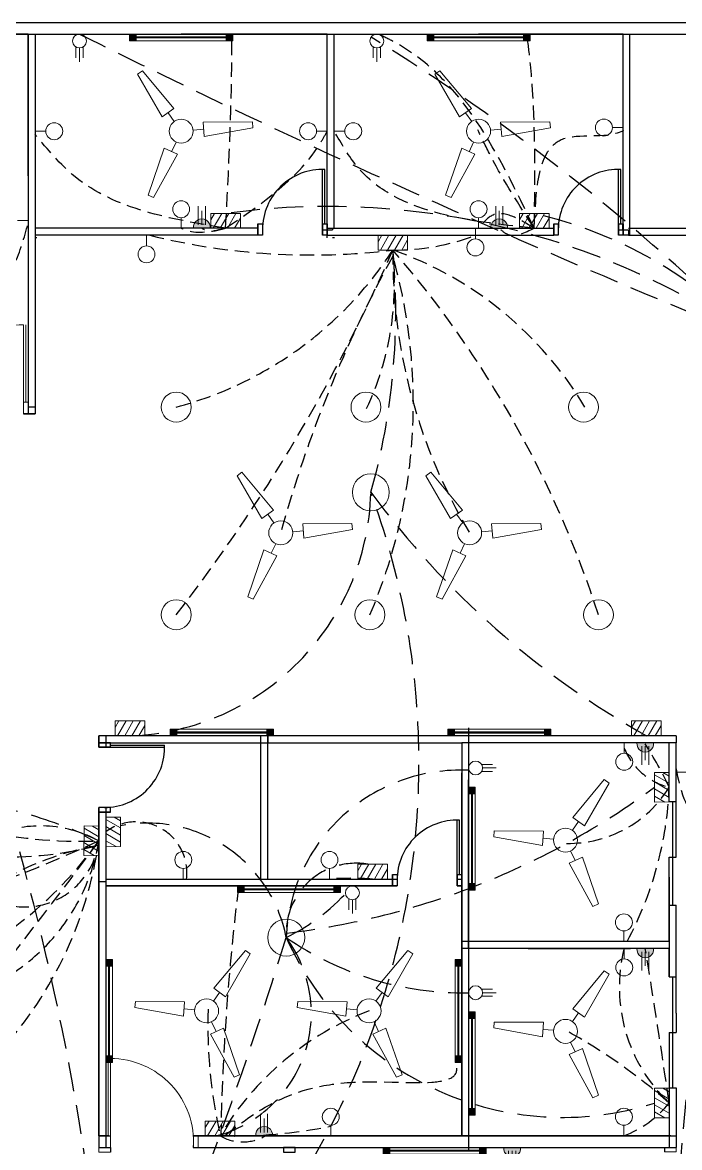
# Model space of a CAD drawing. Header units: inches. Extents: x 35258 to 134537, y 25067 to 83300.
# Drawn here: x 68999.9 to 69284.2, y 39035.8 to 39522.6 of the extents above; entities that cross this region are included whole.
import ezdxf

# ---------------------------------------------------------------- set-up
doc = ezdxf.new("R2010")
doc.units = ezdxf.units.IN
doc.header["$LTSCALE"] = 5
doc.header["$MEASUREMENT"] = 0
doc.linetypes.add('HIDDEN', pattern=[0.375, 0.25, -0.125])
for name, color, linetype in [('belkuni', 7, 'Continuous'), ('door', 60, 'Continuous'), ('Furniture_1', 34, 'Continuous')]:
    doc.layers.add(name, color=color, linetype=linetype)
for name, color, linetype, lineweight in [('E. Fixture', 6, 'Continuous', 20), ('G-FIX', 4, 'Continuous', 9), ('HATCH', 251, 'Continuous', 5)]:
    doc.layers.add(name, color=color, linetype=linetype, lineweight=lineweight)

# ---------------------------------------------------------------- blocks, each defined once
blk = doc.blocks.new('oo')
at = {"layer": 'E. Fixture', "lineweight": 15}
for p, q in [((755.2265564501672, 589.0984068058151), (809.1816122235127, 589.0984068058151)), ((755.2265564501672, 589.0317345255226), (809.1816122235127, 589.0317345255226)), ((755.2265564501672, 588.9650622452373), (809.1816122235127, 588.9650622452373)), ((755.2265564501672, 588.8983899649593), (809.1816122235127, 588.8983899649593)), ((755.2265564501672, 588.7650454043887), (809.1816122235127, 588.7650454043887)), ((755.2265564501672, 588.6317008438182), (809.1816122235127, 588.6317008438255)), ((755.2265564501672, 588.5650285635329), (809.1816122235127, 588.5650285635329)), ((755.2265564501672, 588.4983562832476), (809.1816122235127, 588.4983562832476)), ((755.2265564501672, 588.4316840029696), (809.1816122235127, 588.4316840029696)), ((755.2265564501672, 588.4316840029696), (809.1816122235127, 588.4316840029696))]:
    blk.add_line(p, q, dxfattribs=at)
at = {"layer": 'E. Fixture', "color": 5, "lineweight": 15}
blk.add_lwpolyline([(751.2262196331089, 590.7652138129179), (813.181949040571, 590.7652138129179), (813.181949040571, 586.7648769958596), (751.2262196331089, 586.7648769958596), (751.2262196331089, 590.7652138129179)], dxfattribs=at)
at = {"layer": 'HATCH', "lineweight": 15}
for points in [[(751.2262196331089, 590.7652138129179), (755.2265564501818, 590.7652138129179), (755.2265564501818, 586.7648769958596), (751.2262196331089, 586.7648769958596)], [(751.5595810345208, 590.431852411506), (754.8931950487408, 590.431852411506), (754.8931950487408, 587.0982383972787), (751.5595810345208, 587.0982383972787)], [(751.8929424359326, 590.0984910100724), (754.5598336473145, 590.0984910100724), (754.5598336473145, 587.4315997987051), (751.8929424359326, 587.4315997987051)], [(752.226303837359, 589.7651296086606), (754.2264722458881, 589.7651296086606), (754.2264722458881, 587.7649612001169), (752.226303837359, 587.7649612001169)], [(752.5596652387853, 589.4317682072342), (753.8931108444763, 589.4317682072342), (753.8931108444763, 588.0983226015505), (752.5596652387853, 588.0983226015505)], [(752.8930266402263, 589.0984068058078), (753.5597494430644, 589.0984068058078), (753.5597494430644, 588.4316840029696), (752.8930266402263, 588.4316840029696)], [(813.181949040571, 590.7652138129179), (809.1816122235273, 590.7652138129179), (809.1816122235273, 586.7648769958596), (813.181949040571, 586.7648769958596)], [(812.8485876391592, 590.431852411506), (809.5149736249391, 590.431852411506), (809.5149736249391, 587.0982383972787), (812.8485876391592, 587.0982383972787)], [(812.5152262377474, 590.0984910100797), (809.8483350263509, 590.0984910100797), (809.8483350263509, 587.4315997987051), (812.5152262377474, 587.4315997987051)], [(812.181864836321, 589.7651296086606), (810.1816964277773, 589.7651296086606), (810.1816964277773, 587.7649612001169), (812.181864836321, 587.7649612001169)], [(811.8485034348946, 589.4317682072342), (810.5150578292037, 589.4317682072342), (810.5150578292037, 588.0983226015505), (811.8485034348946, 588.0983226015505)], [(811.5151420334828, 589.0984068058078), (810.8484192306155, 589.0984068058078), (810.8484192306155, 588.4316840029696), (811.5151420334828, 588.4316840029696)]]:
    blk.add_lwpolyline(points, close=True, dxfattribs=at)
blk = doc.blocks.new('05')
at = {"layer": 'E. Fixture'}
blk.add_hatch(color=256, dxfattribs=at).paths.add_polyline_path([(27124.32238466969, -3822.558064193767), (27124.32238466969, -3814.558064193769, 1.138441978113043)])
for p, q in [((27122.65102251557, -3816.832463298529), (27113.66786581746, -3816.832463298529)), ((27124.32238466969, -3822.558064193769), (27124.32238466969, -3814.558064193769)), ((27122.65102251557, -3820.283665089007), (27113.66786581746, -3820.283665089007)), ((27122.65102251557, -3818.558064193768), (27115.97039609485, -3818.558064193768))]:
    blk.add_line(p, q, dxfattribs=at)
blk.add_arc((27123.80228765426, -3818.558064193768), 4.033670897018604, 82.59172132670682, 277.4082786732857, dxfattribs=at)
blk = doc.blocks.new('S')
at = {"layer": 'E. Fixture'}
for p, q in [((27102.46766870946, -3564.51721088822), (27101.3704911174, -3580.674144426191)), ((27104.43619659863, -3564.487638738226), (27102.46766870946, -3564.51721088822)), ((27104.43619659863, -3564.487638738226), (27106.11614945854, -3580.634012478612)), ((27106.11614945854, -3580.634012478612), (27101.3704911174, -3580.674144426191)), ((27103.45193265404, -3584.143939886686), (27103.45193265404, -3580.6565425896)), ((27082.53971910421, -3599.018453666567), (27095.8245486937, -3589.688880827792)), ((27095.8245486937, -3589.688880827792), (27098.17042964658, -3593.814377915289)), ((27100.04195762664, -3590.050189886686), (27097.02158423842, -3591.794003275429)), ((27106.86190768145, -3590.050189886686), (27109.88228106967, -3591.794003275431)), ((27111.07931661439, -3589.688880827792), (27108.73343566151, -3593.814377915289)), ((27124.36414620388, -3599.018453666567), (27111.07931661439, -3589.688880827792)), ((27083.52409410421, -3600.723441180266), (27098.17042964658, -3593.814377915289)), ((27123.37977120388, -3600.723441180266), (27108.73343566151, -3593.814377915289)), ((27082.53971910421, -3599.018453666567), (27083.52409410421, -3600.723441180266)), ((27124.36414620388, -3599.018453666567), (27123.37977120388, -3600.723441180266))]:
    blk.add_line(p, q, dxfattribs=at)
blk.add_circle((27103.45193265404, -3588.081439886686), 3.9375, dxfattribs=at)

msp = doc.modelspace()

# ---------------------------------------------------------------- hatches: boundary and pattern name
at = {"layer": 'E. Fixture', "lineweight": 5}
h = msp.add_hatch(dxfattribs=at)
h.set_pattern_fill('ANSI31', color=256, scale=21.33512969102594, angle=15, style=0)
h.set_pattern_definition([(59.99999999999999, (12416.19522084588, 45384.17936750391), (-2.309595538183013, 1.333445605689122), [])])
h.paths.add_polyline_path([(69081.43646949469, 39433.54690501166), (69094.2375473093, 39433.54690501166), (69094.2375473093, 39439.94744391897), (69081.43646949469, 39439.94744391897)])
h = msp.add_hatch(dxfattribs=at)
h.set_pattern_fill('ANSI31', color=256, scale=21.33512969102594, angle=15, style=0)
h.set_pattern_definition([(59.99999999999999, (12549.7554918329, 45384.17936750392), (-2.309595538183013, 1.333445605689122), [])])
h.paths.add_polyline_path([(69214.99674048171, 39433.54690501167), (69227.79781829633, 39433.54690501167), (69227.79781829633, 39439.94744391898), (69214.99674048171, 39439.94744391898)])
h = msp.add_hatch(dxfattribs=at)
h.set_pattern_fill('ANSI31', color=256, scale=21.33512969102594, angle=15, style=0)
h.set_pattern_definition([(59.99999999999999, (12488.55608047194, 45374.77882859662), (-2.309595538183013, 1.333445605689122), [])])
h.paths.add_polyline_path([(69153.79732912075, 39424.14636610437), (69166.59840693536, 39424.14636610437), (69166.59840693536, 39430.54690501167), (69153.79732912075, 39430.54690501167)])
h = msp.add_hatch(dxfattribs=at)
h.set_pattern_fill('ANSI31', color=256, scale=21.33512969102594, angle=15, style=0)
h.set_pattern_definition([(59.99999999999999, (12374.82517718433, 45164.58268708819), (-2.309595538183013, 1.333445605689122), [])])
h.paths.add_polyline_path([(69040.06642583314, 39213.95022459594), (69052.86750364775, 39213.95022459594), (69052.86750364775, 39220.35076350324), (69040.06642583314, 39220.35076350324)])
h = msp.add_hatch(dxfattribs=at)
h.set_pattern_fill('ANSI31', color=256, scale=21.33512969102594, angle=15, style=0)
h.set_pattern_definition([(59.99999999999999, (12598.29439753641, 45164.58268708816), (-2.309595538183013, 1.333445605689122), [])])
h.paths.add_polyline_path([(69263.53564618522, 39213.95022459592), (69276.33672399983, 39213.95022459592), (69276.33672399983, 39220.35076350322), (69263.53564618522, 39220.35076350322)])
h = msp.add_hatch(dxfattribs=at)
h.set_pattern_fill('ANSI31', color=256, scale=21.33512969102594, angle=-74.86885939387574, style=0)
h.set_pattern_definition([(330.1311406061243, (75094.30980272785, 95876.79639908788), (1.328155833565697, 2.312641523256883), [])])
h.paths.add_polyline_path([(69273.39022182462, 39198.08357227879), (69273.41952135859, 39185.28252799509), (69279.82004350044, 39185.29717776208), (69279.79074396649, 39198.09822204578)])
h = msp.add_hatch(dxfattribs=at)
h.set_pattern_fill('ANSI31', color=256, scale=21.33512969102594, angle=-75.8413671594328, style=0)
h.set_pattern_definition([(329.1586328405672, (75808.69956334961, 95746.69093320286), (1.367216167762004, 2.289766076248115), [])])
h.paths.add_polyline_path([(69026.63064666845, 39174.93885073131), (69026.44267436946, 39162.13915309305), (69032.84252318859, 39162.04516694356), (69033.03049548758, 39174.84486458182)])
h = msp.add_hatch(dxfattribs=at)
h.set_pattern_fill('ANSI31', color=256, scale=21.33512969102594, angle=-74.86885939387574, style=0)
h.set_pattern_definition([(330.1311406061243, (74856.84144047476, 95857.47375936579), (1.328155833565697, 2.312641523256883), [])])
h.paths.add_polyline_path([(69035.92185957154, 39178.7609325567), (69035.9511591055, 39165.959888273), (69042.35168124735, 39165.97453803999), (69042.3223817134, 39178.77558232369)])
h = msp.add_hatch(dxfattribs=at)
h.set_pattern_fill('ANSI31', color=256, scale=21.33512969102594, angle=15, style=0)
h.set_pattern_definition([(59.99999999999999, (12479.80371721937, 45102.59839112157), (-2.309595538183013, 1.333445605689122), [])])
h.paths.add_polyline_path([(69145.04496586818, 39151.96592862932), (69157.84604368279, 39151.96592862932), (69157.84604368279, 39158.36646753663), (69145.04496586818, 39158.36646753663)])
h = msp.add_hatch(dxfattribs=at)
h.set_pattern_fill('ANSI31', color=256, scale=21.33512969102594, angle=-74.86885939387574, style=0)
h.set_pattern_definition([(330.1311406061243, (75094.30980272785, 95740.11325678517), (1.328155833565697, 2.312641523256883), [])])
h.paths.add_polyline_path([(69273.39022182462, 39061.40042997608), (69273.41952135859, 39048.59938569238), (69279.82004350044, 39048.61403545937), (69279.79074396649, 39061.41507974307)])
h = msp.add_hatch(dxfattribs=at)
h.set_pattern_fill('ANSI31', color=256, scale=21.33512969102594, angle=15, style=0)
h.set_pattern_definition([(59.99999999999999, (12413.79026688109, 44991.44090259498), (-2.309595538183013, 1.333445605689122), [])])
h.paths.add_polyline_path([(69079.0315155299, 39040.80844010273), (69091.83259334452, 39040.80844010273), (69091.83259334452, 39047.20897901004), (69079.0315155299, 39047.20897901004)])

# ---------------------------------------------------------------- linework, layer by layer
for p, q in [((68789.64558022647, 39522.60767888736), (69527.96405680342, 39522.60767888736)), ((68794.64558022647, 39517.60767888736), (69527.96405680341, 39517.60767888736)), ((68882.10005558976, 39517.60767888736), (69002.37426441397, 39517.60767888736)), ((69002.37426441397, 39517.60767888736), (68942.23716000187, 39517.60767888736)), ((69002.37426441397, 39517.60767888736), (69002.37426441399, 39396.2706447266)), ((69002.3742644148, 39456.18961289829), (69002.3742644148, 39517.60767888736)), ((69002.37426441397, 39517.60767888736), (69002.37426441399, 39396.2706447266)), ((69005.37426441397, 39517.60767888736), (69005.37426441397, 39394.18373426231)), ((69005.37426441397, 39517.60767888736), (69005.37426441397, 39394.18373426231)), ((69005.37426441397, 39517.60767888736), (69131.80077276498, 39517.60767888736)), ((69131.80077276498, 39517.60767888736), (69068.58751858948, 39517.60767888736)), ((69131.80077276498, 39433.54690501167), (69131.80077276498, 39517.60767888736)), ((69131.80077276498, 39433.54690501167), (69131.80077276498, 39517.60767888736)), ((69134.80077276498, 39433.54690501167), (69134.80077276498, 39517.60767888736)), ((69134.80077276498, 39433.54690501167), (69134.80077276498, 39517.60767888736)), ((69134.80077276498, 39517.60767888736), (69259.79783293552, 39517.60767888736)), ((69259.79783293552, 39517.60767888736), (69197.29930285025, 39517.60767888736)), ((69259.79783293552, 39430.5570276814), (69259.79783293552, 39517.60767888736)), ((69259.79783293552, 39430.5570276814), (69259.79783293552, 39517.60767888736)), ((69262.79783293552, 39430.5570276814), (69262.79783293552, 39517.60767888736)), ((69262.79783293552, 39430.5570276814), (69262.79783293552, 39517.60767888736)), ((69101.80077276498, 39433.54690501166), (69005.37426441397, 39433.54690501166)), ((69101.80077276498, 39433.54690501166), (69005.37426441397, 39433.54690501166)), ((69131.80077276748, 39433.54690501167), (69229.79792314969, 39433.54690501167)), ((69131.80077276748, 39433.54690501167), (69229.79792314969, 39433.54690501167)), ((69262.15129708411, 39433.56733077946), (69306.98486423495, 39433.56733077945)), ((69262.15129708411, 39433.56733077946), (69306.98486423495, 39433.56733077945)), ((69101.80077276498, 39430.54690501166), (69005.37426441397, 39430.54690501166)), ((69101.80077276498, 39430.54690501166), (69005.37426441397, 39430.54690501166)), ((69131.80077276748, 39430.54690501167), (69229.79792314969, 39430.54690501167)), ((69131.80077276748, 39430.54690501167), (69229.79792314969, 39430.54690501167)), ((69262.15129708411, 39430.56733077946), (69308.98486423495, 39430.56733077946)), ((69262.15129708411, 39430.56733077946), (69308.98486423495, 39430.56733077946)), ((69002.37426441399, 39396.2706447266), (69002.37426441399, 39353.2706447266)), ((69005.37426441397, 39394.18373426231), (69005.37426441396, 39353.27064472661)), ((69002.37426441399, 39356.2706447266), (69005.37426441397, 39356.2706447266)), ((69002.37426441399, 39356.2706447266), (69005.37426441397, 39356.2706447266)), ((69000.37426441399, 39353.27064472661), (69005.37426441396, 39353.27064472661)), ((69005.37426441397, 39353.27064472661), (69000.37426441399, 39353.27064472661)), ((69000.37426441399, 39353.2706447266), (69005.37426441397, 39353.2706447266)), ((69005.37426441397, 39353.27064472661), (69000.37426441399, 39353.27064472661)), ((69000.37426441399, 39353.27064472661), (69005.37426441396, 39353.27064472661)), ((69000.37426441399, 39353.2706447266), (69005.37426441397, 39353.2706447266)), ((69032.93650933845, 39208.95022459592), (69032.93650933845, 39213.95022459593)), ((69032.93650933845, 39213.95022459593), (69032.93650933845, 39208.95022459592)), ((69190.00258354668, 39213.95022459593), (69032.93650933844, 39213.95022459593)), ((69035.93650933845, 39213.95022459593), (69035.93650933845, 39208.95022459592)), ((69103.06560361083, 39151.96592862934), (69103.06560361083, 39213.95022459593)), ((69106.06560361083, 39213.95022459593), (69103.06560361083, 39213.95022459593)), ((69106.06560361083, 39151.96592862934), (69106.06560361083, 39213.95022459593)), ((69106.06560361083, 39213.95022459593), (69106.06560361083, 39210.95022459593)), ((69282.8053937334, 39213.95022459592), (69190.00258354668, 39213.95022459593)), ((69193.00258354668, 39217.42622676811), (69193.00258354671, 39121.37933234939)), ((69206.33196918192, 39213.95022459592), (69206.33196918192, 39213.95022459592)), ((69239.05924190918, 39213.95022459592), (69239.05924190918, 39213.95022459592)), ((69282.8053937334, 39213.95022459592), (69282.8053937334, 39210.95022459592)), ((69032.93650933844, 39210.95022459592), (69190.00258354667, 39210.95022459592)), ((69032.93650933845, 39210.95022459592), (69032.93650933845, 39208.95022459592)), ((69032.93650933845, 39210.95022459592), (69032.93650933845, 39208.95022459592)), ((69263.08531337383, 39210.95022459592), (69190.00258354668, 39210.95022459592)), ((69282.8053937334, 39210.95022459592), (69190.00258354667, 39210.95022459592)), ((69190.00258354671, 39210.95022459592), (69190.0025835467, 39040.80844010267)), ((69193.00258354671, 39210.95022459592), (69193.00258354671, 39040.80844010267)), ((69193.00258354668, 39210.95022459586), (69193.00258354668, 39207.95022459584)), ((69279.8053937334, 39185.44719499496), (69279.8053937334, 39210.95022459592)), ((69282.8053937334, 39185.44719499496), (69282.8053937334, 39210.95022459592)), ((69193.00258354671, 39207.95022459585), (69193.00258354671, 39034.80844010293)), ((69190.00258354671, 39124.94618512827), (69190.00258354671, 39197.94820486202)), ((69193.00258354671, 39121.9461851282), (69193.00258354671, 39194.94820486195)), ((69279.8053937334, 39185.44719499496), (69279.8053937334, 39197.94820486201)), ((69279.8053937334, 39185.44719499496), (69282.8053937334, 39185.44719499496)), ((69279.8053937334, 39185.44719499496), (69282.8053937334, 39185.44719499496)), ((69281.3053937334, 39161.44719499496), (69281.3053937334, 39185.44719499496)), ((69282.8053937334, 39161.44719499496), (69282.8053937334, 39185.44719499496)), ((69032.93650933844, 39040.80844010266), (69032.93650933845, 39182.95022459592)), ((69032.93650933845, 39182.95022459592), (69032.93650933844, 39040.80844010266)), ((69032.93650933845, 39182.95022459592), (69032.93650933845, 39153.9398069786)), ((69035.93650933845, 39182.95503273281), (69035.93650933844, 39040.80844010266)), ((69035.93650933845, 39182.95503273281), (69035.93650933845, 39182.95022459592)), ((69035.93650933845, 39182.95022459592), (69035.93650933845, 39182.95503273281)), ((69035.93650933845, 39182.95503273281), (69035.93650933845, 39182.95022459592)), ((69035.93650933847, 39180.95022459592), (69035.93650933845, 39153.9398069786)), ((69190.0025835467, 39170.34218073714), (69190.0025835467, 39148.96592862932)), ((69279.8053937334, 39124.9461851279), (69279.8053937334, 39161.44719499497)), ((69279.8053937334, 39161.44719499496), (69282.8053937334, 39161.44719499496)), ((69281.3053937334, 39140.70920905941), (69281.3053937334, 39161.44719499496)), ((69032.93650933845, 39153.9398069786), (69032.93650933843, 39150.93980697962)), ((69032.93650933843, 39150.93980697962), (69035.93643161055, 39150.93980697961)), ((69035.93650933844, 39151.96592862935), (69162.00739168358, 39151.96592862933)), ((69105.5481081834, 39151.96592862932), (69160.00258354671, 39151.96592862932)), ((69162.0025835467, 39151.96592862932), (69162.00739168358, 39151.96592862932)), ((69188.00258354671, 39151.96592862933), (69190.0025835467, 39151.96592862933)), ((69279.8053937334, 39152.73641010868), (69279.8053937334, 39109.59222575436)), ((69115.22765973731, 39148.96592862935), (69035.93650933844, 39148.96592862935)), ((69035.93650933844, 39148.96592862935), (69162.0025835467, 39148.96592862933)), ((69035.93650933844, 39148.96592862935), (69035.93650933869, 39040.80844010266)), ((69162.0025835467, 39148.96592862932), (69105.5481081834, 39148.96592862932)), ((69105.5481081834, 39148.96592862932), (69162.0025835467, 39148.96592862932)), ((69188.00258354671, 39148.96592862932), (69190.0025835467, 39148.96592862933)), ((69190.0025835467, 39040.80844010293), (69190.00258354671, 39148.96592862932)), ((69279.8053937334, 39140.70920905941), (69282.8053937334, 39140.70920905941)), ((69282.8053937334, 39093.95022459592), (69282.8053937334, 39140.70920905941)), ((69279.8053937334, 39124.9461851279), (69190.00258354671, 39124.9461851282)), ((69279.8053937334, 39121.9461851279), (69190.00258354671, 39121.94618512821)), ((69218.72255756188, 39121.9461851279), (69263.08531337383, 39121.9461851279)), ((69279.8053937334, 39109.59222575436), (69279.8053937334, 39121.9461851279)), ((69193.0025835467, 39113.68675656636), (69193.0025835467, 39110.68675656634)), ((69279.8053937334, 39109.59222575436), (69282.8053937334, 39109.59222575436)), ((69279.8053937334, 39109.59222575436), (69282.8053937334, 39109.59222575436)), ((69281.3053937334, 39085.59222575436), (69281.3053937334, 39109.59222575436)), ((69282.8053937334, 39093.95022459592), (69282.8053937334, 39085.59222575436)), ((69279.8053937334, 39085.59222575436), (69279.8053937334, 39035.80844010266)), ((69279.8053937334, 39085.59222575436), (69279.8053937334, 39040.80844010264)), ((69279.8053937334, 39085.59222575436), (69282.8053937334, 39085.59222575436)), ((69281.3053937334, 39061.59222575436), (69281.3053937334, 39085.59222575436)), ((69035.9365093387, 39078.8084401987), (69035.9365093387, 39035.8084401987)), ((69279.8053937334, 39061.59222575436), (69282.8053937334, 39061.59222575436)), ((69282.8053937334, 39061.59222575436), (69282.8053937334, 39040.80844010264)), ((69032.93650933844, 39040.80844010266), (69032.93650933844, 39035.8084401987)), ((69037.21268886932, 39040.80844010266), (69032.93650933844, 39040.80844010266)), ((69032.93650933844, 39040.80844010266), (69037.9365093387, 39040.80844010266)), ((69035.93650933844, 39040.80844010266), (69037.9365093387, 39040.80844010266)), ((69035.93650933869, 39040.80844010266), (69037.9365093387, 39040.80844010266)), ((69037.21268886932, 39040.80844010266), (69037.9365093387, 39040.80844010266)), ((69280.5106281862, 39040.80844010267), (69073.8495988811, 39040.80844010266)), ((69073.84959888109, 39040.80844010272), (69190.0025835467, 39040.80844010293)), ((69073.84959888109, 39040.80844010272), (69190.0025835467, 39040.80844010293)), ((69073.8495988811, 39040.80844010266), (69282.8053937334, 39040.80844010267)), ((69073.8495988811, 39040.80844010266), (69282.8053937334, 39040.80844010266)), ((69073.9365093387, 39038.80844019869), (69073.93303694902, 39038.80844019869)), ((69073.9365093387, 39038.80844019869), (69073.933036949, 39038.80844019869)), ((69279.8053937334, 39040.80844010264), (69170.87742372739, 39040.808440103)), ((69279.8053937334, 39040.80844010264), (69279.8053937334, 39035.80844010264)), ((69282.8053937334, 39040.80844010267), (69282.8053937334, 39035.8437470899)), ((69282.8053937334, 39040.80844010264), (69282.8053937334, 39035.80844010264)), ((69032.93650933844, 39035.8084401987), (69037.9365093387, 39035.80914670706)), ((69034.93650933844, 39035.7980914167), (69034.93650933844, 39035.8084401987)), ((69034.93650933844, 39035.8084401987), (69034.93650933844, 39035.7980914167)), ((69037.93650933844, 39035.8084401987), (69037.93650933844, 39033.8084401987)), ((69073.8500008468, 39035.81422134346), (69282.8053937334, 39035.8437470899)), ((69112.89435416448, 39035.81973837588), (69112.89435416448, 39033.81973837588)), ((69112.89435416448, 39035.81973837588), (69112.89435416448, 39033.81973837588)), ((69112.89435416448, 39035.79374957298), (69277.8046575338, 39035.76142959965)), ((69277.8053937334, 39035.8437470899), (69277.8053937334, 39033.8437470899)), ((69280.8053937334, 39035.8333983079), (69280.8053937334, 39035.8437470899)), ((69280.8053937334, 39035.8437470899), (69280.8053937334, 39035.8333983079))]:
    msp.add_line(p, q)
at = {"color": 40, "linetype": 'HIDDEN', "ltscale": 10, "true_color": 0xf8d731}
for centre, radius, start, end in [((70919.65298493595, 43326.65936843304), 4254.441908771324, 243.5484969508967, 247.8568136086153), ((68663.89999644064, 38728.84170506155), 925.8365373298864, 45.21901709291026, 58.27153358937134), ((69132.14399051208, 39117.65122686864), 325.3274660873659, 55.57550653002462, 97.82755024783496), ((69178.96626506552, 39255.45943716991), 189.3045578127546, 43.59881026613498, 77.04759748133426), ((68873.36212251669, 39397.35875385266), 288.0838785130651, 344.2779603867698, 5.335381939679529), ((67882.52348673338, 38856.62321119448), 1157.726593230615, 3.632536641200822, 28.72380833878224), ((68829.78997391056, 39201.87180749425), 341.6889096549957, 307.5150824445895, 20.09998904993368), ((69042.64152713504, 39321.94142627072), 108.0589358260215, 272.0287747069643, 358.59742307068), ((69455.64723432974, 39544.39164310831), 379.0516124307792, 216.4298285864629, 240.6636216687843), ((69189.41861887643, 39123.68264462614), 75.40806675735077, 87.27584268506766, 177.7673102261087), ((69074.4664370171, 39460.99211597347), 334.819165639387, 276.7824300963433, 306.4532584272636), ((69228.10735973071, 39184.55651972193), 323.1597349070744, 179.9957424487857, 233.9485414424018), ((68943.96302140459, 38978.37594677578), 209.8631281335712, 64.91517273835434, 100.7141201806955), ((69053.97878096224, 39114.94118570495), 61.21350915137111, 10.99915390246104, 100.9692529660903), ((69144.29016322302, 39128.51609175931), 30.28176112826647, 80.31729537647271, 183.5891894755971), ((69074.12627545011, 39207.27182088405), 89.99988380956212, 296.3462860999288, 319.6207484498823), ((67236.74904971312, 39709.70392478011), 1965.785363483574, 336.3856337753292, 342.7455303844981), ((69070.07345060087, 39093.9057271237), 54.82473479594381, 284.4211137034966, 36.63488030754022), ((69190.71984152909, 39237.68403836667), 134.9469174558826, 235.3879908574191, 270.9692531269201), ((69233.69641160665, 39179.71100090387), 130.8801685621984, 203.9314223834642, 287.6616620245272)]:
    msp.add_arc(centre, radius, start, end, dxfattribs=at)
at = {"color": 1, "linetype": 'HIDDEN', "ltscale": 5}
for centre, radius, start, end in [((69124.96082692835, 39712.93637950478), 290.9318148699807, 256.0812936766737, 276.9566222821408), ((69161.61192359516, 39519.07588919064), 94.9400542795522, 269.1465939868043, 291.1764370003355), ((69025.01164107108, 39511.97285412049), 161.2104461549361, 284.8947732988691, 326.9894107764121), ((68478.60250413399, 39722.28743697837), 743.9491502719225, 322.2015415025678, 336.374637106732), ((69030.81578628125, 39410.28322755919), 130.1226716645031, 335.1205210897365, 6.115841842814334), ((69392.61274881796, 39421.55229930241), 232.4293288817249, 179.3605861391732, 211.0175651624146), ((68814.98204892108, 39125.48900926869), 456.4756883368033, 17.9714709893747, 40.86413627937366), ((69107.97532946723, 39275.50753523993), 157.5458522840363, 30.76616851319544, 70.64166307791449), ((69655.4727887558, 39151.26529338369), 564.2398642724401, 151.3780254930929, 164.528509609466), ((68936.43626532663, 39357.88267190953), 232.6297716291777, 336.8245206183959, 15.8842654214347), ((69110.58964347967, 39110.61006614425), 187.6410788890827, 25.60358828737531, 32.15762903116666), ((69286.5696508132, 39219.13842395801), 28.26213914596872, 201.7732403762701, 256.1524169838713), ((69341.96196497881, 39208.37517217959), 59.80536786970066, 188.4472479154026, 289.319489162079), ((69236.26812233849, 39218.52873038324), 51.14096396998005, 269.0444923591978, 328.355415987487), ((69126.35835225844, 39197.73336218372), 153.5614498085388, 331.7061425369611, 357.7446839956795), ((69007.63028857068, 39122.33966772064), 52.59380587434837, 61.23857528656243, 158.6608523329513), ((69049.07033752256, 39154.70121350449), 22.00783222205684, 352.8604239323835, 126.6396093151853), ((68994.10944408835, 39313.48621440936), 151.9450213069161, 246.5767207195239, 284.6944856322448), ((69025.26945651496, 39368.94817369569), 200.6496948173412, 256.3013910008011, 272.1898699586304), ((69056.44462137423, 39035.88921759584), 132.7708872739528, 100.3229564353322, 163.1942623087362), ((68892.88347235297, 39269.11870752555), 172.4820103382546, 284.8391051389759, 324.2904559690876), ((68948.87308649799, 39182.46644085004), 85.28526211473338, 290.126637179949, 349.2173771168208), ((69000.87274396782, 39172.16475436906), 32.27880891326959, 245.3202455449468, 353.3826594408591), ((68863.3746534262, 39192.35221145301), 171.238947044779, 316.4066839560627, 351.9745429071598), ((69142.11042530801, 39004.62431989105), 147.6370325283864, 86.37477342436378, 93.62522657564752), ((70101.74054903832, 39022.81833267313), 1016.137619393703, 172.8959403540063, 178.9535100660471), ((69326.91119910259, 39105.02658985915), 68.70342253186037, 165.743097871567, 226.714050274994), ((65228.49956046898, 38462.55597602524), 4094.389888682549, 8.319808727916941, 9.267687247151548), ((69299.29882971261, 39088.93017077396), 219.1469141680497, 178.2269144268593, 192.5620763818843), ((69195.16302931006, 38975.47579359473), 127.7076409290806, 110.7658496400575, 149.2308846799098), ((69114.41488645042, 38867.20845192686), 250.2501812928648, 48.63140235983817, 61.23411309915483), ((69242.82482502775, 39085.44028846729), 47.88828206392294, 291.2513447163006, 320.5541900035348), ((69090.40498360369, 39261.88609139855), 221.13357485288, 268.7114038380752, 281.1895667429224), ((69095.24014764543, 39057.97708015316), 19.77273107041527, 240.2615550072894, 299.738444993401)]:
    msp.add_arc(centre, radius, start, end, dxfattribs=at)
for points in [[(69221.39727936446, 39433.54690501167), (69161.30481851494, 39513.87194936876), (69154.63372424664, 39517.27855437274)], [(69221.39727936446, 39433.54690501167), (69219.75094760508, 39504.48966977084), (69218.40326439183, 39516.40757784224)], [(69087.83700837745, 39433.54690501166), (69090.47590084754, 39508.04753421441), (69090.47590084754, 39514.72743637908)], [(69087.83700837745, 39433.54690501166), (69022.64463099132, 39455.87954949871), (69005.37426441397, 39474.18616419284)], [(69087.83700837745, 39433.54690501166), (69129.17204034874, 39470.9581342225), (69131.80077276498, 39475.57729194951)], [(69221.39727936446, 39433.54690501167), (69144.98891133278, 39460.02732219797), (69134.80077276498, 39475.57729194951)], [(69221.39727936446, 39433.54690501167), (69202.75826116955, 39464.4070420611), (69196.98207468721, 39476.09815015228)], [(69221.39727936446, 39433.54690501167), (69233.5947460237, 39472.1316986842), (69259.79783293552, 39475.7241422263), (69260.04615928915, 39475.83677426819)], [(69221.39727936446, 39433.54690501167), (69203.0742808568, 39439.07940954366), (69197.29930285025, 39433.54690501167)], [(68930.45452868663, 39356.2706447266), (68996.49441024689, 39417.93899610182), (69002.37426441399, 39435.54803405032)], [(69087.83700837745, 39433.54690501166), (69072.04711540385, 39432.30971031181), (69068.5875185895, 39433.54690501166)], [(69087.83700837745, 39433.54690501166), (69079.07845920465, 39432.69232178819), (69077.54538849797, 39433.54690501167)], [(69221.39727936446, 39433.54690501167), (69209.64811946737, 39431.00033366324), (69206.25717275875, 39433.54690501167)], [(69032.93651236882, 39168.44501939946), (68947.58536890069, 39142.41125039309), (68929.34430585442, 39142.83442824859)], [(69032.93650933844, 39168.44501578722), (68966.04682437169, 39083.88838956573), (68958.6421658881, 39075.59522919913)], [(69087.29186740785, 39040.80844010275), (69148.89254841067, 39064.25991015486), (69187.12234103843, 39072.58312177945), (69187.09687834694, 39072.63974964878)]]:
    msp.add_spline(points, degree=3, dxfattribs=at)
at = {"color": 40, "linetype": 'HIDDEN', "ltscale": 10, "true_color": 0xf8d731}
for points in [[(69277.8053937334, 38950.50106356647), (69316.05800984798, 39386.00471330498)], [(69277.80539373342, 38950.50106356652), (69320.83992221377, 39134.83891551448), (69325.4888818896, 39183.2244937928)]]:
    msp.add_spline(points, degree=3, dxfattribs=at)
for p in [(69087.29186740785, 39040.80844010275), (69138.64722547728, 39040.80844010285)]:
    msp.add_point(p)
at = {"layer": 'belkuni'}
for p, q in [((69129.80077276498, 39435.54690501166), (69129.80077276498, 39459.04690501166)), ((69129.80077276498, 39435.54690501166), (69129.80077276498, 39459.04690501166)), ((69130.80077276498, 39435.54690501166), (69130.80077276498, 39459.02766712519)), ((69130.80077276498, 39435.54690501166), (69130.80077276498, 39459.02766712519)), ((69257.79792314969, 39435.54672458333), (69257.79792314969, 39459.04672458333)), ((69257.79792314969, 39435.54672458333), (69257.79792314969, 39459.04672458333)), ((69258.79792314969, 39435.54672458333), (69258.79792314969, 39459.02748669686)), ((69258.79792314969, 39435.54672458333), (69258.79792314969, 39459.02748669686)), ((69037.93650933845, 39209.95022459592), (69061.417271452, 39209.95022459592)), ((69037.93650933845, 39208.95022459592), (69061.43650933845, 39208.95022459592)), ((69188.0025835467, 39153.96592862932), (69188.0025835467, 39177.46592862932)), ((69189.0025835467, 39153.96592862932), (69189.0025835467, 39177.44669074286))]:
    msp.add_line(p, q, dxfattribs=at)
for centre, start, end in [((69129.80077276498, 39433.04690501166), 87.79577249645119, 180), ((69129.80077276498, 39433.04690501166), 87.79577249647974, 180), ((69257.79792314969, 39433.04672458333), 87.79577249645119, 180), ((69257.79792314969, 39433.04672458333), 87.79577249647974, 180), ((69035.43650933845, 39208.95022459592), 270, 2.204227503548367), ((69188.0025835467, 39151.46592862932), 87.79577249647726, 180)]:
    msp.add_arc(centre, 26, start, end, dxfattribs=at)
at = {"layer": 'door'}
for p, q in [((69101.80077276498, 39435.54690501166), (69101.80077276498, 39430.54690501166)), ((69101.80077276498, 39435.54690501166), (69101.80077276498, 39430.54690501166)), ((69129.80077276498, 39435.54690501166), (69129.80077276498, 39430.54690501166)), ((69129.80077276498, 39435.54690501166), (69129.80077276498, 39430.54690501166)), ((69229.79792314969, 39435.54672458333), (69229.79792314969, 39430.54672458333)), ((69229.79792314969, 39435.54672458333), (69229.79792314969, 39430.54672458333)), ((69257.79792314969, 39435.54672458333), (69257.79792314969, 39430.54672458333)), ((69257.79792314969, 39435.54672458333), (69257.79792314969, 39430.54672458333)), ((69037.93650933845, 39208.95022459592), (69032.93650933845, 39208.95022459592)), ((69037.93650933845, 39180.95022459592), (69032.93650933845, 39180.95022459592)), ((69160.0025835467, 39153.96592862932), (69160.0025835467, 39148.96592862932)), ((69188.0025835467, 39153.96592862932), (69188.0025835467, 39148.96592862932))]:
    msp.add_line(p, q, dxfattribs=at)
for points in [[(69101.80077276498, 39435.54690501166), (69103.80077276498, 39435.54690501166), (69103.80077276498, 39430.54690501166), (69101.80077276498, 39430.54690501166)], [(69101.80077276498, 39435.54690501166), (69103.80077276498, 39435.54690501166), (69103.80077276498, 39430.54690501166), (69101.80077276498, 39430.54690501166)], [(69129.80077276498, 39435.54690501166), (69131.80077276498, 39435.54690501166), (69131.80077276498, 39430.54690501166), (69129.80077276498, 39430.54690501166)], [(69129.80077276498, 39435.54690501166), (69131.80077276498, 39435.54690501166), (69131.80077276498, 39430.54690501166), (69129.80077276498, 39430.54690501166)], [(69229.79792314969, 39435.54672458333), (69231.79792314969, 39435.54672458333), (69231.79792314969, 39430.54672458333), (69229.79792314969, 39430.54672458333)], [(69229.79792314969, 39435.54672458333), (69231.79792314969, 39435.54672458333), (69231.79792314969, 39430.54672458333), (69229.79792314969, 39430.54672458333)], [(69257.79792314969, 39435.54672458333), (69259.79792314969, 39435.54672458333), (69259.79792314969, 39430.54672458333), (69257.79792314969, 39430.54672458333)], [(69257.79792314969, 39435.54672458333), (69259.79792314969, 39435.54672458333), (69259.79792314969, 39430.54672458333), (69257.79792314969, 39430.54672458333)], [(69037.93650933845, 39208.95022459592), (69037.93650933845, 39210.95022459592), (69032.93650933845, 39210.95022459592), (69032.93650933845, 39208.95022459592)], [(69037.93650933845, 39180.95022459592), (69037.93650933845, 39182.95022459592), (69032.93650933845, 39182.95022459592), (69032.93650933845, 39180.95022459592)], [(69160.0025835467, 39153.96592862932), (69162.0025835467, 39153.96592862932), (69162.0025835467, 39148.96592862932), (69160.0025835467, 39148.96592862932)], [(69188.0025835467, 39153.96592862932), (69190.0025835467, 39153.96592862932), (69190.0025835467, 39148.96592862932), (69188.0025835467, 39148.96592862932)], [(69117.89435416448, 39033.81973837588), (69117.89435416448, 39035.81973837588), (69112.89435416448, 39035.81973837588), (69112.89435416448, 39033.81973837588)]]:
    msp.add_lwpolyline(points, close=True, dxfattribs=at)
at = {"layer": 'E. Fixture', "lineweight": 5}
for p, q in [((69023.00055963457, 39511.99087380163), (69023.00055963457, 39507.28035199522)), ((69024.55373121369, 39511.59075180576), (69024.55373121296, 39505.64289560248)), ((69026.10690279133, 39511.99087380163), (69026.10690279133, 39507.28035199522)), ((69151.71234389534, 39511.99087380163), (69151.71234389534, 39507.28035199522)), ((69153.26551547446, 39511.59075180576), (69153.26551547373, 39505.64289560248)), ((69154.8186870521, 39511.99087380163), (69154.8186870521, 39507.28035199522)), ((69005.37426441397, 39474.18616419284), (69005.37426441397, 39476.96841970619)), ((69131.80077276498, 39474.18616419284), (69131.80077276498, 39476.96841970619)), ((69134.80077276498, 39474.18616419284), (69134.80077276498, 39476.96841970619)), ((69255.20744643794, 39477.11526998296), (69259.79783293552, 39477.11526998296)), ((69259.79783293552, 39475.7241422263), (69259.79783293552, 39478.50639773964)), ((69009.96465091156, 39475.57729194951), (69005.37426441397, 39475.57729194951)), ((69127.2103862674, 39475.57729194951), (69131.80077276498, 39475.57729194951)), ((69139.39115926257, 39475.57729194951), (69134.80077276498, 39475.57729194951)), ((69002.37426441399, 39435.54803405032), (69002.37426441399, 39438.33028956367)), ((69068.5875185895, 39438.13729150926), (69068.5875185895, 39433.54690501167)), ((69197.29930285027, 39438.13729150926), (69197.29930285027, 39433.54690501167)), ((68997.7838779164, 39436.93916180699), (69002.37426441399, 39436.93916180699)), ((69069.97864634616, 39433.54690501167), (69067.19639083282, 39433.54690501167)), ((69197.29930285025, 39433.54690501167), (69194.51704733692, 39433.54690501167)), ((69198.69043060693, 39433.54690501167), (69195.90817509359, 39433.54690501167)), ((69195.9081750936, 39428.95651851407), (69195.9081750936, 39433.54690501167)), ((69054.97864634615, 39430.54690501166), (69052.19639083282, 39430.54690501166)), ((69053.5875185895, 39425.95651851406), (69053.5875185895, 39430.54690501166)), ((69258.93262835905, 39210.95022459592), (69261.71488387238, 39210.95022459592)), ((69260.3237561157, 39206.35983809832), (69260.3237561157, 39210.95022459592)), ((69198.6193886325, 39201.57306915787), (69203.32991043892, 39201.57306915787)), ((69199.01951062838, 39200.01989757877), (69204.96736683165, 39200.01989757948)), ((69282.8053937334, 39196.80758203876), (69282.8053937334, 39199.58983755211)), ((69198.6193886325, 39198.46672600111), (69203.32991043892, 39198.46672600111)), ((69287.39578023099, 39198.19870979543), (69282.8053937334, 39198.19870979543)), ((69069.51640042233, 39156.55631512692), (69069.51640042233, 39151.96592862933)), ((69132.77534586507, 39156.55631512691), (69132.77534586507, 39151.96592862932)), ((69070.907528179, 39151.96592862933), (69068.12527266565, 39151.96592862933)), ((69134.16647362174, 39151.96592862932), (69131.38421810839, 39151.96592862932)), ((69141.13258179756, 39143.34912354347), (69141.13258179756, 39138.63860173706)), ((69142.68575337519, 39142.9490015476), (69142.68575337592, 39137.00114534432)), ((69144.2389249543, 39143.34912354347), (69144.2389249543, 39138.63860173706)), ((69260.18240753813, 39129.53657162556), (69260.18240753813, 39124.94618512798)), ((69261.5735352948, 39124.94618512798), (69258.79127978145, 39124.94618512798)), ((69258.93262835905, 39121.9461851279), (69261.71488387238, 39121.9461851279)), ((69260.3237561157, 39117.35579863031), (69260.3237561157, 39121.9461851279)), ((69198.61938863252, 39104.30960112837), (69203.32991043893, 39104.30960112837)), ((69199.0195106284, 39102.75642954927), (69204.96736683167, 39102.75642954998)), ((69198.61938863252, 39101.20325797161), (69203.32991043893, 39101.20325797161)), ((69133.31721897057, 39045.39882660042), (69133.31721897057, 39040.80844010283)), ((69260.18240753785, 39045.39882660029), (69260.18240753785, 39040.80844010271)), ((69133.31721897055, 39040.80844010283), (69130.53496345722, 39040.80844010283)), ((69134.70834672723, 39040.80844010283), (69131.92609121389, 39040.80844010283)), ((69261.57353529452, 39040.80844010271), (69258.79127978117, 39040.80844010271))]:
    msp.add_line(p, q, dxfattribs=at)
for points in [[(69081.43646947014, 39439.94744391897), (69094.23754728475, 39439.94744391897), (69094.23754728475, 39433.54690501166), (69081.43646947014, 39433.54690501166)], [(69214.99674045717, 39439.94744391898), (69227.79781827178, 39439.94744391898), (69227.79781827178, 39433.54690501167), (69214.99674045717, 39433.54690501167)], [(69153.7973290962, 39430.54690501167), (69166.59840691081, 39430.54690501167), (69166.59840691081, 39424.14636610437), (69153.7973290962, 39424.14636610437)], [(69040.06642580859, 39220.35076350324), (69052.8675036232, 39220.35076350324), (69052.8675036232, 39213.95022459594), (69040.06642580859, 39213.95022459594)], [(69263.53564616067, 39220.35076350322), (69276.33672397528, 39220.35076350322), (69276.33672397528, 39213.95022459592), (69263.53564616067, 39213.95022459592)], [(69279.79074396643, 39198.09822207033), (69279.82004350038, 39185.29717778663), (69273.41952135853, 39185.28252801964), (69273.39022182456, 39198.08357230334)], [(69033.03049548794, 39174.84486460637), (69032.84252318896, 39162.04516696811), (69026.44267436983, 39162.1391531176), (69026.63064666881, 39174.93885075585)], [(69042.32238171334, 39178.77558234824), (69042.3516812473, 39165.97453806454), (69035.95115910545, 39165.95988829755), (69035.92185957148, 39178.76093258124)], [(69145.04496584363, 39158.36646753663), (69157.84604365824, 39158.36646753663), (69157.84604365824, 39151.96592862932), (69145.04496584363, 39151.96592862932)], [(69279.79074396643, 39061.41507976762), (69279.82004350038, 39048.61403548392), (69273.41952135853, 39048.59938571693), (69273.39022182456, 39061.40043000063)], [(69079.03151550535, 39047.20897901004), (69091.83259331997, 39047.20897901004), (69091.83259331997, 39040.80844010273), (69079.03151550535, 39040.80844010273)]]:
    msp.add_lwpolyline(points, close=True, dxfattribs=at)
for centre, radius in [((69024.55373120829, 39514.59921534656), 3.00846354080204), ((69153.26551546906, 39514.59921534656), 3.00846354080204), ((69013.63696010962, 39475.57729194951), 3.67230919806784), ((69123.53807706933, 39475.57729194951), 3.67230919806784), ((69143.06346846063, 39475.57729194951), 3.67230919806784), ((69251.53513723987, 39477.11526998296), 3.67230919806784), ((69068.5875185895, 39441.80960070733), 3.67230919806784), ((69197.29930285027, 39441.80960070733), 3.67230919806784), ((69195.9081750936, 39425.28420931602), 3.67230919806784), ((69053.5875185895, 39422.28420931601), 3.67230919806784), ((69066.44992155799, 39356.1791544412), 6.480545643651102), ((69148.57161285508, 39356.1791544412), 6.480545643651102), ((69242.70586407962, 39356.1791544412), 6.480545643651102), ((69066.44992155799, 39266.33157067302), 6.480545643651102), ((69150.29370969233, 39266.33157067302), 6.480545643651102), ((69249.18640972326, 39266.33157067302), 6.480545643651102), ((69260.3237561157, 39202.68752890027), 3.67230919806784), ((69196.01104708758, 39200.01989758416), 3.00846354080204), ((69069.51640042233, 39160.22862432497), 3.67230919806784), ((69132.77534586507, 39160.22862432496), 3.67230919806784), ((69142.6857533806, 39145.9574650884), 3.00846354080204), ((69260.18240753813, 39133.20888082361), 3.67230919806784), ((69260.3237561157, 39113.68348943225), 3.67230919806784), ((69196.0110470876, 39102.75642955465), 3.00846354080204), ((69196.0110470876, 39102.75642955465), 3.00846354080204), ((69133.31721897057, 39049.07113579848), 3.67230919806784), ((69260.18240753785, 39049.07113579835), 3.67230919806784)]:
    msp.add_circle(centre, radius, dxfattribs=at)
at = {"layer": 'E. Fixture', "color": 40, "lineweight": 5, "true_color": 0xf8d731}
for centre in [(69150.66808741367, 39319.29645250506), (69114.06779801495, 39126.62038654507)]:
    msp.add_circle(centre, 8.000673634137163, dxfattribs=at)
at = {"layer": 'Furniture_1', "linetype": 'Continuous'}
for points in [[(69003.04149667651, 39517.58725311956), (69003.04131782803, 39517.60767888736)], [(69129.80077276498, 39432.88294732856), (69134.13354050329, 39432.92088514222)], [(69131.80077276583, 39430.54690501166), (69131.80077276498, 39430.54690501165), (69131.75699265036, 39435.54690501166)], [(69131.81058686992, 39429.42606453246), (69131.75699265033, 39435.54690501166)], [(69134.12805905894, 39433.54690501167), (69134.13354050327, 39432.92088514222)], [(69134.12805905894, 39433.54690501167), (69134.13354050327, 39432.92088514222)], [(69257.79792314969, 39432.88276690023), (69262.13069088798, 39432.92070471388), (69262.15129708411, 39430.56733077946), (69259.79792314938, 39430.54672458333)], [(69257.79792314969, 39432.88276690023), (69262.13069088798, 39432.92070471388), (69262.15129708411, 39430.56733077946), (69259.79792314938, 39430.54672458333)], [(69262.13069088798, 39432.92070471388), (69262.1512970841, 39430.56733077946), (69259.79792314969, 39430.54672458332), (69259.75414303504, 39435.54672458333)], [(69262.13069088798, 39432.92070471388), (69262.1512970841, 39430.56733077946), (69259.79792314969, 39430.54672458332), (69259.75414303504, 39435.54672458333)], [(69006.16681041964, 39429.44685115692), (69005.37426441397, 39429.43991160592)], [(69131.81058686992, 39429.42606453246), (69131.78998067378, 39431.77943846689), (69131.80077276498, 39431.77953296269)], [(69131.80077276583, 39430.54690501167), (69131.80077276469, 39430.54690501166)], [(69134.87859468041, 39429.44685115692), (69134.08604867474, 39429.43991160592)]]:
    msp.add_lwpolyline(points, dxfattribs=at)
at = {"layer": 'G-FIX'}
for p, q in [((69000.37426441399, 39353.27064472661), (69000.374264414, 39391.77064472661)), ((69001.37426441399, 39358.27064472661), (69001.374264414, 39391.77064472661)), ((69000.37426441399, 39358.27064472661), (69000.37426441399, 39353.27064472661)), ((69036.9365093387, 39040.80844019871), (69036.93650933869, 39074.30844019871)), ((69037.9365093387, 39035.80844019871), (69037.93650933869, 39074.30844019871)), ((69037.9365093387, 39040.80844019871), (69037.9365093387, 39035.80844019871)), ((69073.9365093387, 39035.80844019872), (69073.9365093387, 39040.80844019872))]:
    msp.add_line(p, q, dxfattribs=at)
for points in [[(69002.37426441399, 39353.27064472661), (69000.37426441399, 39353.27064472661), (69000.37426441399, 39358.27064472661), (69002.37426441399, 39358.27064472661)], [(69035.9365093387, 39035.80844019871), (69037.9365093387, 39035.80844019871), (69037.9365093387, 39040.80844019871), (69035.9365093387, 39040.80844019871)], [(69073.9365093387, 39035.80844019872), (69075.9365093387, 39035.80844019872), (69075.9365093387, 39040.80844019872), (69073.9365093387, 39040.80844019872)], [(69037.93650933844, 39035.8084401987), (69037.93650933844, 39033.8084401987), (69032.93650933844, 39033.8084401987), (69032.93650933844, 39035.8084401987)], [(69277.8053937334, 39035.8437470899), (69277.8053937334, 39033.8437470899), (69282.8053937334, 39033.8437470899), (69282.8053937334, 39035.8437470899)]]:
    msp.add_lwpolyline(points, close=True, dxfattribs=at)
for centre, start, end in [((69000.37426441399, 39355.77064472661), 90, 183.9820785780205), ((69037.9365093387, 39038.30844019871), 356.0179214220014, 90)]:
    msp.add_arc(centre, 36, start, end, dxfattribs=at)

# ---------------------------------------------------------------- block references
at = {"lineweight": 5, "yscale": 0.7200000000000001, "zscale": 0.7200000000000001}
for p, xscale in [((68505.40057786695, 39092.25672494206), 0.7200000000000001), ((68634.11236212772, 39092.25672494206), 0.7200000000000001), ((69649.38666140927, 38791.47951315891), -0.7200000000000001), ((69769.51890990445, 38791.47951315891), -0.7200000000000001), ((69678.41460045984, 38723.61497468405), -0.7200000000000001), ((69741.51463801264, 38610.47803027138), -0.7200000000000001)]:
    msp.add_blockref('oo', p, dxfattribs=dict(at, xscale=xscale))
at = {"lineweight": 5, "xscale": -0.7200000000000001, "yscale": 0.7200000000000001, "zscale": 0.7200000000000001, "rotation": 270}
for p in [(68770.53187210967, 38606.21583883622), (68613.46579790153, 38531.70024364348), (68764.6516296014, 38531.70024364361), (68770.53187210968, 38508.95237080672)]:
    msp.add_blockref('oo', p, dxfattribs=at)
at = {"layer": 'E. Fixture', "lineweight": 5}
for name, p, xscale, yscale, zscale, rotation in [('S', (99467.90440267851, 20138.0503875913), 1.317800955128273, 1.317800955128273, 1.317800955128273, 155.0800922591944), ('S', (99596.61618693928, 20138.0503875913), 1.317800955128273, 1.317800955128273, 1.317800955128273, 155.0800922591944), ('05', (72514.53703126164, 63847.49263655966), 0.9000757838413848, 0.9000757838413848, 0.9000757838413848, 270), ('05', (72643.24881552241, 63847.49263655966), 0.9000757838413848, 0.9000757838413848, 0.9000757838413848, 270), ('S', (99510.9959946737, 19964.25436829453), 1.317800955128273, 1.317800955128273, 1.317800955128273, 155.0800922591944), ('S', (99592.73552129802, 19964.25436829451), 1.317800955128273, 1.317800955128273, 1.317800955128273, 155.0800922591944), ('05', (72706.43578497162, 14797.00449304793), -0.9000757838413848, 0.900075783838929, 0.9000757838413848, 270), ('S', (38835.58710455104, 19831.28543006666), -1.317800955128273, 1.317800955121213, 1.317800955120776, 204.9199077408056), ('S', (38680.27819343042, 19757.36028000785), -1.317800955128273, 1.317800955121213, 1.317800955120776, 204.9199077408056), ('S', (38750.56743824153, 19757.36028000784), -1.317800955128273, 1.317800955121213, 1.317800955120776, 204.9199077408056), ('05', (72706.43578497162, 14708.00045357991), -0.9000757838413848, 0.900075783838929, 0.9000757838413848, 270), ('S', (38835.58710455104, 19748.51179497888), -1.317800955128273, 1.317800955121213, 1.317800955120776, 204.9199077408056), ('05', (72541.45441519018, 63454.75417165074), 0.9000757838413848, 0.9000757838413848, 0.9000757838413848, 270), ('05', (72648.85706992252, 14621.887991606), -0.9000757838413848, 0.900075783838929, 0.9000757838413848, 270)]:
    msp.add_blockref(name, p, dxfattribs=dict(at, xscale=xscale, yscale=yscale, zscale=zscale, rotation=rotation))

doc.saveas('drawing.dxf')
